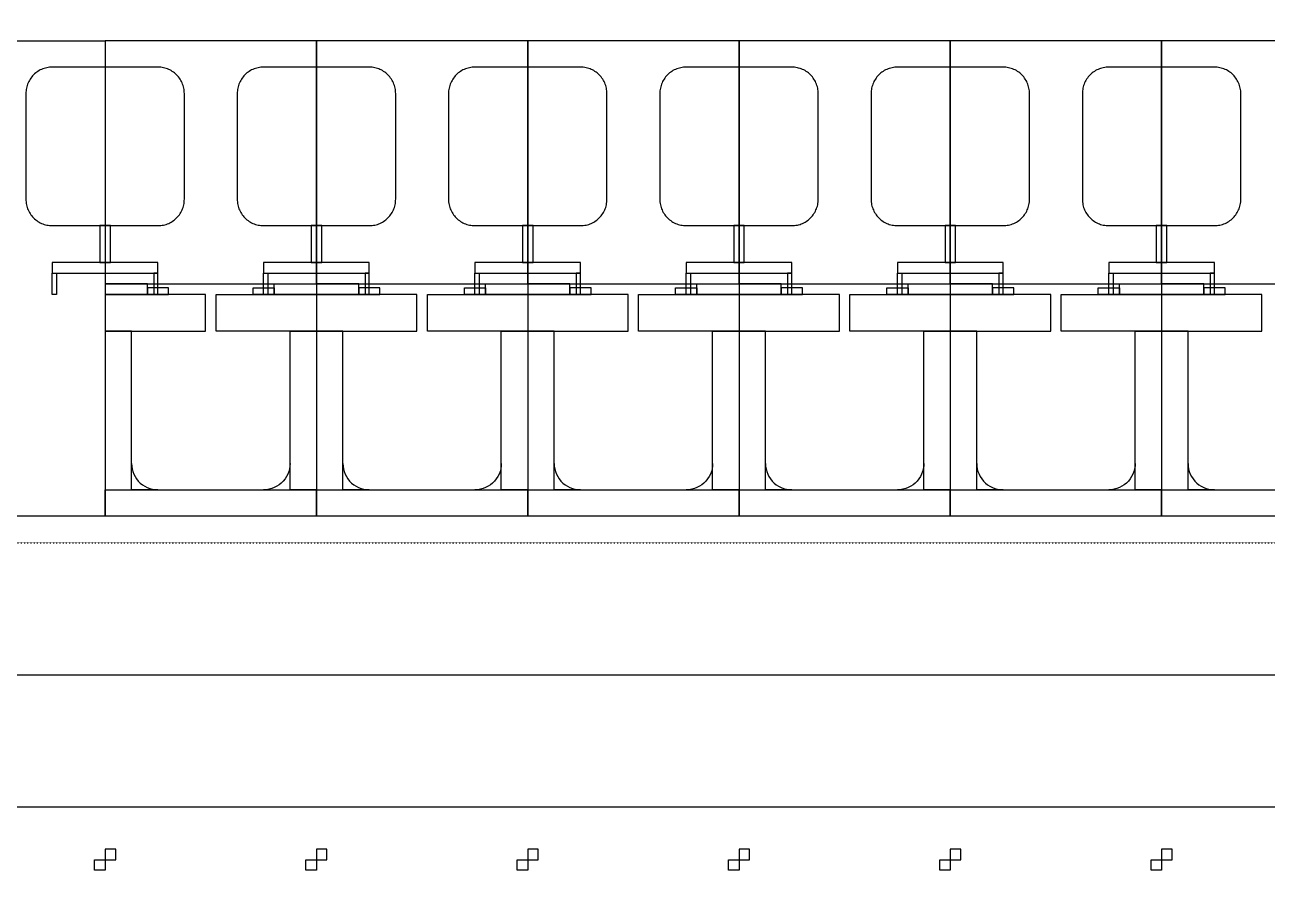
# Model space of a CAD drawing. Extents: x -50000 to 50000, y -50000 to 50000.
# Drawn here: x -33752 to -31400, y -21650 to -20020 of the extents above; entities that cross this region are included whole.
import ezdxf

# ---------------------------------------------------------------- set-up
doc = ezdxf.new("R2010")
doc.units = 0
doc.linetypes.add('DOT', pattern=[0.2, 0, -0.2])
doc.layers.get('0').update_dxf_attribs({"linetype": 'CONTINUOUS'})
for name, color, linetype in [('BASEMETAL', 4, 'CONTINUOUS'), ('FRAME', 8, 'CONTINUOUS'), ('SECONDLAYER', 6, 'CONTINUOUS'), ('XOR', 1, 'CONTINUOUS')]:
    doc.layers.add(name, color=color, linetype=linetype)

# ---------------------------------------------------------------- blocks, each defined once
blk = doc.blocks.new('DICINGBORDER')
for points in [[(2380, 7200), (2400, 7200), (2400, 7180), (2380, 7180)], [(2780, 7200), (2800, 7200), (2800, 7180), (2780, 7180)], [(3180, 7200), (3200, 7200), (3200, 7180), (3180, 7180)], [(3580, 7200), (3600, 7200), (3600, 7180), (3580, 7180)], [(3980, 7200), (4000, 7200), (4000, 7180), (3980, 7180)], [(4380, 7200), (4400, 7200), (4400, 7180), (4380, 7180)], [(2400, 0), (2420, 0), (2420, 20), (2400, 20)], [(2800, 0), (2820, 0), (2820, 20), (2800, 20)], [(3200, 0), (3220, 0), (3220, 20), (3200, 20)], [(3600, 0), (3620, 0), (3620, 20), (3600, 20)], [(4000, 0), (4020, 0), (4020, 20), (4000, 20)], [(4400, 0), (4420, 0), (4420, 20), (4400, 20)]]:
    blk.add_lwpolyline(points, close=True)
blk = doc.blocks.new('CHIP_JARRAY')
blk.add_lwpolyline([(2100, 1450), (2300, 1450), (2300, 1000), (2300, 550), (2100, 550)])
for points in [[(2700, 990), (2700, 1450), (2300, 1450), (2300, 990)], [(3100, 990), (3100, 1450), (2700, 1450), (2700, 990)], [(3500, 990), (3500, 1450), (3100, 1450), (3100, 990)], [(3900, 990), (3900, 1450), (3500, 1450), (3500, 990)], [(4300, 990), (4300, 1450), (3900, 1450), (3900, 990)], [(4700, 990), (4700, 1450), (4300, 1450), (4300, 990)], [(2380, 970), (2380, 990), (2300, 990), (2300, 970)], [(2620, 970), (2620, 990), (2700, 990), (2700, 970)], [(2780, 970), (2780, 990), (2700, 990), (2700, 970)], [(3020, 970), (3020, 990), (3100, 990), (3100, 970)], [(3180, 970), (3180, 990), (3100, 990), (3100, 970)], [(3420, 970), (3420, 990), (3500, 990), (3500, 970)], [(3580, 970), (3580, 990), (3500, 990), (3500, 970)], [(3820, 970), (3820, 990), (3900, 990), (3900, 970)], [(3980, 970), (3980, 990), (3900, 990), (3900, 970)], [(4220, 970), (4220, 990), (4300, 990), (4300, 970)], [(4380, 970), (4380, 990), (4300, 990), (4300, 970)], [(2490, 900), (2490, 970), (2300, 970), (2300, 900)], [(2420, 970), (2420, 982), (2380, 982), (2380, 970)], [(2510, 900), (2510, 970), (2700, 970), (2700, 900)], [(2580, 970), (2580, 982), (2620, 982), (2620, 970)], [(2890, 900), (2890, 970), (2700, 970), (2700, 900)], [(2820, 970), (2820, 982), (2780, 982), (2780, 970)], [(2910, 900), (2910, 970), (3100, 970), (3100, 900)], [(2980, 970), (2980, 982), (3020, 982), (3020, 970)], [(3290, 900), (3290, 970), (3100, 970), (3100, 900)], [(3220, 970), (3220, 982), (3180, 982), (3180, 970)], [(3310, 900), (3310, 970), (3500, 970), (3500, 900)], [(3380, 970), (3380, 982), (3420, 982), (3420, 970)], [(3690, 900), (3690, 970), (3500, 970), (3500, 900)], [(3620, 970), (3620, 982), (3580, 982), (3580, 970)], [(3710, 900), (3710, 970), (3900, 970), (3900, 900)], [(3780, 970), (3780, 982), (3820, 982), (3820, 970)], [(4090, 900), (4090, 970), (3900, 970), (3900, 900)], [(4020, 970), (4020, 982), (3980, 982), (3980, 970)], [(4110, 900), (4110, 970), (4300, 970), (4300, 900)], [(4180, 970), (4180, 982), (4220, 982), (4220, 970)], [(4490, 900), (4490, 970), (4300, 970), (4300, 900)], [(4420, 970), (4420, 982), (4380, 982), (4380, 970)], [(2350, 600), (2350, 900), (2300, 900), (2300, 600)], [(2650, 600), (2650, 900), (2700, 900), (2700, 600)], [(2750, 600), (2750, 900), (2700, 900), (2700, 600)], [(3050, 600), (3050, 900), (3100, 900), (3100, 600)], [(3150, 600), (3150, 900), (3100, 900), (3100, 600)], [(3450, 600), (3450, 900), (3500, 900), (3500, 600)], [(3550, 600), (3550, 900), (3500, 900), (3500, 600)], [(3850, 600), (3850, 900), (3900, 900), (3900, 600)], [(3950, 600), (3950, 900), (3900, 900), (3900, 600)], [(4250, 600), (4250, 900), (4300, 900), (4300, 600)], [(4350, 600), (4350, 900), (4300, 900), (4300, 600)], [(2350, 600), (2350, 650), (2350.3, 644.8), (2351.1, 639.6), (2352.4, 634.5), (2354.3, 629.7), (2356.7, 625), (2359.5, 620.6), (2362.8, 616.5), (2366.5, 612.8), (2370.6, 609.5), (2375, 606.7), (2379.7, 604.3), (2384.5, 602.4), (2389.6, 601.1), (2394.8, 600.3), (2400, 600)], [(2650, 600), (2650, 650), (2649.7, 644.8), (2648.9, 639.6), (2647.6, 634.5), (2645.7, 629.7), (2643.3, 625), (2640.5, 620.6), (2637.2, 616.5), (2633.5, 612.8), (2629.4, 609.5), (2625, 606.7), (2620.3, 604.3), (2615.5, 602.4), (2610.4, 601.1), (2605.2, 600.3), (2600, 600)], [(2750, 600), (2750, 650), (2750.3, 644.8), (2751.1, 639.6), (2752.4, 634.5), (2754.3, 629.7), (2756.7, 625), (2759.5, 620.6), (2762.8, 616.5), (2766.5, 612.8), (2770.6, 609.5), (2775, 606.7), (2779.7, 604.3), (2784.5, 602.4), (2789.6, 601.1), (2794.8, 600.3), (2800, 600)], [(3050, 600), (3050, 650), (3049.7, 644.8), (3048.9, 639.6), (3047.6, 634.5), (3045.7, 629.7), (3043.3, 625), (3040.5, 620.6), (3037.2, 616.5), (3033.5, 612.8), (3029.4, 609.5), (3025, 606.7), (3020.3, 604.3), (3015.5, 602.4), (3010.4, 601.1), (3005.2, 600.3), (3000, 600)], [(3150, 600), (3150, 650), (3150.3, 644.8), (3151.1, 639.6), (3152.4, 634.5), (3154.3, 629.7), (3156.7, 625), (3159.5, 620.6), (3162.8, 616.5), (3166.5, 612.8), (3170.6, 609.5), (3175, 606.7), (3179.7, 604.3), (3184.5, 602.4), (3189.6, 601.1), (3194.8, 600.3), (3200, 600)], [(3450, 600), (3450, 650), (3449.7, 644.8), (3448.9, 639.6), (3447.6, 634.5), (3445.7, 629.7), (3443.3, 625), (3440.5, 620.6), (3437.2, 616.5), (3433.5, 612.8), (3429.4, 609.5), (3425, 606.7), (3420.3, 604.3), (3415.5, 602.4), (3410.4, 601.1), (3405.2, 600.3), (3400, 600)], [(3550, 600), (3550, 650), (3550.3, 644.8), (3551.1, 639.6), (3552.4, 634.5), (3554.3, 629.7), (3556.7, 625), (3559.5, 620.6), (3562.8, 616.5), (3566.5, 612.8), (3570.6, 609.5), (3575, 606.7), (3579.7, 604.3), (3584.5, 602.4), (3589.6, 601.1), (3594.8, 600.3), (3600, 600)], [(3850, 600), (3850, 650), (3849.7, 644.8), (3848.9, 639.6), (3847.6, 634.5), (3845.7, 629.7), (3843.3, 625), (3840.5, 620.6), (3837.2, 616.5), (3833.5, 612.8), (3829.4, 609.5), (3825, 606.7), (3820.3, 604.3), (3815.5, 602.4), (3810.4, 601.1), (3805.2, 600.3), (3800, 600)], [(3950, 600), (3950, 650), (3950.3, 644.8), (3951.1, 639.6), (3952.4, 634.5), (3954.3, 629.7), (3956.7, 625), (3959.5, 620.6), (3962.8, 616.5), (3966.5, 612.8), (3970.6, 609.5), (3975, 606.7), (3979.7, 604.3), (3984.5, 602.4), (3989.6, 601.1), (3994.8, 600.3), (4000, 600)], [(4250, 600), (4250, 650), (4249.7, 644.8), (4248.9, 639.6), (4247.6, 634.5), (4245.7, 629.7), (4243.3, 625), (4240.5, 620.6), (4237.2, 616.5), (4233.5, 612.8), (4229.4, 609.5), (4225, 606.7), (4220.3, 604.3), (4215.5, 602.4), (4210.4, 601.1), (4205.2, 600.3), (4200, 600)], [(4350, 600), (4350, 650), (4350.3, 644.8), (4351.1, 639.6), (4352.4, 634.5), (4354.3, 629.7), (4356.7, 625), (4359.5, 620.6), (4362.8, 616.5), (4366.5, 612.8), (4370.6, 609.5), (4375, 606.7), (4379.7, 604.3), (4384.5, 602.4), (4389.6, 601.1), (4394.8, 600.3), (4400, 600)], [(2500, 600), (2700, 600), (2700, 550), (2300, 550), (2300, 600)], [(2900, 600), (3100, 600), (3100, 550), (2700, 550), (2700, 600)], [(3300, 600), (3500, 600), (3500, 550), (3100, 550), (3100, 600)], [(3700, 600), (3900, 600), (3900, 550), (3500, 550), (3500, 600)], [(4100, 600), (4300, 600), (4300, 550), (3900, 550), (3900, 600)], [(4500, 600), (4700, 600), (4700, 550), (4300, 550), (4300, 600)]]:
    blk.add_lwpolyline(points, close=True)
at = {"layer": 'FRAME'}
blk.add_lwpolyline([(0, 0), (7000, 0), (7000, 7000), (0, 7000)], close=True, dxfattribs=at)
at = {"layer": 'FRAME', "linetype": 'DOT'}
blk.add_lwpolyline([(500, 500), (6500, 500), (6500, 6500), (500, 6500)], close=True, dxfattribs=at)
at = {"layer": 'SECONDLAYER'}
for points in [[(2300, 1400), (2200, 1400), (2197.4, 1399.9), (2194.8, 1399.7), (2192.2, 1399.4), (2189.6, 1398.9), (2187.1, 1398.3), (2184.5, 1397.6), (2182.1, 1396.7), (2179.7, 1395.7), (2177.3, 1394.6), (2175, 1393.3), (2172.8, 1391.9), (2170.6, 1390.5), (2168.5, 1388.9), (2166.5, 1387.2), (2164.6, 1385.4), (2162.8, 1383.5), (2161.1, 1381.5), (2159.5, 1379.4), (2158.1, 1377.2), (2156.7, 1375), (2155.4, 1372.7), (2154.3, 1370.3), (2153.3, 1367.9), (2152.4, 1365.5), (2151.7, 1362.9), (2151.1, 1360.4), (2150.6, 1357.8), (2150.3, 1355.2), (2150.1, 1352.6), (2150, 1350), (2150, 1150), (2150.1, 1147.4), (2150.3, 1144.8), (2150.6, 1142.2), (2151.1, 1139.6), (2151.7, 1137.1), (2152.4, 1134.5), (2153.3, 1132.1), (2154.3, 1129.7), (2155.4, 1127.3), (2156.7, 1125), (2158.1, 1122.8), (2159.5, 1120.6), (2161.1, 1118.5), (2162.8, 1116.5), (2164.6, 1114.6), (2166.5, 1112.8), (2168.5, 1111.1), (2170.6, 1109.5), (2172.8, 1108.1), (2175, 1106.7), (2177.3, 1105.4), (2179.7, 1104.3), (2182.1, 1103.3), (2184.5, 1102.4), (2187.1, 1101.7), (2189.6, 1101.1), (2192.2, 1100.6), (2194.8, 1100.3), (2197.4, 1100.1), (2200, 1100), (2400, 1100), (2402.6, 1100.1), (2405.2, 1100.3), (2407.8, 1100.6), (2410.4, 1101.1), (2412.9, 1101.7), (2415.5, 1102.4), (2417.9, 1103.3), (2420.3, 1104.3), (2422.7, 1105.4), (2425, 1106.7), (2427.2, 1108.1), (2429.4, 1109.5), (2431.5, 1111.1), (2433.5, 1112.8), (2435.4, 1114.6), (2437.2, 1116.5), (2438.9, 1118.5), (2440.5, 1120.6), (2441.9, 1122.8), (2443.3, 1125), (2444.6, 1127.3), (2445.7, 1129.7), (2446.7, 1132.1), (2447.6, 1134.5), (2448.3, 1137.1), (2448.9, 1139.6), (2449.4, 1142.2), (2449.7, 1144.8), (2449.9, 1147.4), (2450, 1150), (2450, 1350), (2449.9, 1352.6), (2449.7, 1355.2), (2449.4, 1357.8), (2448.9, 1360.4), (2448.3, 1362.9), (2447.6, 1365.5), (2446.7, 1367.9), (2445.7, 1370.3), (2444.6, 1372.7), (2443.3, 1375), (2441.9, 1377.2), (2440.5, 1379.4), (2438.9, 1381.5), (2437.2, 1383.5), (2435.4, 1385.4), (2433.5, 1387.2), (2431.5, 1388.9), (2429.4, 1390.5), (2427.2, 1391.9), (2425, 1393.3), (2422.7, 1394.6), (2420.3, 1395.7), (2417.9, 1396.7), (2415.5, 1397.6), (2412.9, 1398.3), (2410.4, 1398.9), (2407.8, 1399.4), (2405.2, 1399.7), (2402.6, 1399.9), (2400, 1400)], [(2700, 1400), (2600, 1400), (2597.4, 1399.9), (2594.8, 1399.7), (2592.2, 1399.4), (2589.6, 1398.9), (2587.1, 1398.3), (2584.5, 1397.6), (2582.1, 1396.7), (2579.7, 1395.7), (2577.3, 1394.6), (2575, 1393.3), (2572.8, 1391.9), (2570.6, 1390.5), (2568.5, 1388.9), (2566.5, 1387.2), (2564.6, 1385.4), (2562.8, 1383.5), (2561.1, 1381.5), (2559.5, 1379.4), (2558.1, 1377.2), (2556.7, 1375), (2555.4, 1372.7), (2554.3, 1370.3), (2553.3, 1367.9), (2552.4, 1365.5), (2551.7, 1362.9), (2551.1, 1360.4), (2550.6, 1357.8), (2550.3, 1355.2), (2550.1, 1352.6), (2550, 1350), (2550, 1150), (2550.1, 1147.4), (2550.3, 1144.8), (2550.6, 1142.2), (2551.1, 1139.6), (2551.7, 1137.1), (2552.4, 1134.5), (2553.3, 1132.1), (2554.3, 1129.7), (2555.4, 1127.3), (2556.7, 1125), (2558.1, 1122.8), (2559.5, 1120.6), (2561.1, 1118.5), (2562.8, 1116.5), (2564.6, 1114.6), (2566.5, 1112.8), (2568.5, 1111.1), (2570.6, 1109.5), (2572.8, 1108.1), (2575, 1106.7), (2577.3, 1105.4), (2579.7, 1104.3), (2582.1, 1103.3), (2584.5, 1102.4), (2587.1, 1101.7), (2589.6, 1101.1), (2592.2, 1100.6), (2594.8, 1100.3), (2597.4, 1100.1), (2600, 1100), (2800, 1100), (2802.6, 1100.1), (2805.2, 1100.3), (2807.8, 1100.6), (2810.4, 1101.1), (2812.9, 1101.7), (2815.5, 1102.4), (2817.9, 1103.3), (2820.3, 1104.3), (2822.7, 1105.4), (2825, 1106.7), (2827.2, 1108.1), (2829.4, 1109.5), (2831.5, 1111.1), (2833.5, 1112.8), (2835.4, 1114.6), (2837.2, 1116.5), (2838.9, 1118.5), (2840.5, 1120.6), (2841.9, 1122.8), (2843.3, 1125), (2844.6, 1127.3), (2845.7, 1129.7), (2846.7, 1132.1), (2847.6, 1134.5), (2848.3, 1137.1), (2848.9, 1139.6), (2849.4, 1142.2), (2849.7, 1144.8), (2849.9, 1147.4), (2850, 1150), (2850, 1350), (2849.9, 1352.6), (2849.7, 1355.2), (2849.4, 1357.8), (2848.9, 1360.4), (2848.3, 1362.9), (2847.6, 1365.5), (2846.7, 1367.9), (2845.7, 1370.3), (2844.6, 1372.7), (2843.3, 1375), (2841.9, 1377.2), (2840.5, 1379.4), (2838.9, 1381.5), (2837.2, 1383.5), (2835.4, 1385.4), (2833.5, 1387.2), (2831.5, 1388.9), (2829.4, 1390.5), (2827.2, 1391.9), (2825, 1393.3), (2822.7, 1394.6), (2820.3, 1395.7), (2817.9, 1396.7), (2815.5, 1397.6), (2812.9, 1398.3), (2810.4, 1398.9), (2807.8, 1399.4), (2805.2, 1399.7), (2802.6, 1399.9), (2800, 1400)], [(3100, 1400), (3000, 1400), (2997.4, 1399.9), (2994.8, 1399.7), (2992.2, 1399.4), (2989.6, 1398.9), (2987.1, 1398.3), (2984.5, 1397.6), (2982.1, 1396.7), (2979.7, 1395.7), (2977.3, 1394.6), (2975, 1393.3), (2972.8, 1391.9), (2970.6, 1390.5), (2968.5, 1388.9), (2966.5, 1387.2), (2964.6, 1385.4), (2962.8, 1383.5), (2961.1, 1381.5), (2959.5, 1379.4), (2958.1, 1377.2), (2956.7, 1375), (2955.4, 1372.7), (2954.3, 1370.3), (2953.3, 1367.9), (2952.4, 1365.5), (2951.7, 1362.9), (2951.1, 1360.4), (2950.6, 1357.8), (2950.3, 1355.2), (2950.1, 1352.6), (2950, 1350), (2950, 1150), (2950.1, 1147.4), (2950.3, 1144.8), (2950.6, 1142.2), (2951.1, 1139.6), (2951.7, 1137.1), (2952.4, 1134.5), (2953.3, 1132.1), (2954.3, 1129.7), (2955.4, 1127.3), (2956.7, 1125), (2958.1, 1122.8), (2959.5, 1120.6), (2961.1, 1118.5), (2962.8, 1116.5), (2964.6, 1114.6), (2966.5, 1112.8), (2968.5, 1111.1), (2970.6, 1109.5), (2972.8, 1108.1), (2975, 1106.7), (2977.3, 1105.4), (2979.7, 1104.3), (2982.1, 1103.3), (2984.5, 1102.4), (2987.1, 1101.7), (2989.6, 1101.1), (2992.2, 1100.6), (2994.8, 1100.3), (2997.4, 1100.1), (3000, 1100), (3200, 1100), (3202.6, 1100.1), (3205.2, 1100.3), (3207.8, 1100.6), (3210.4, 1101.1), (3212.9, 1101.7), (3215.5, 1102.4), (3217.9, 1103.3), (3220.3, 1104.3), (3222.7, 1105.4), (3225, 1106.7), (3227.2, 1108.1), (3229.4, 1109.5), (3231.5, 1111.1), (3233.5, 1112.8), (3235.4, 1114.6), (3237.2, 1116.5), (3238.9, 1118.5), (3240.5, 1120.6), (3241.9, 1122.8), (3243.3, 1125), (3244.6, 1127.3), (3245.7, 1129.7), (3246.7, 1132.1), (3247.6, 1134.5), (3248.3, 1137.1), (3248.9, 1139.6), (3249.4, 1142.2), (3249.7, 1144.8), (3249.9, 1147.4), (3250, 1150), (3250, 1350), (3249.9, 1352.6), (3249.7, 1355.2), (3249.4, 1357.8), (3248.9, 1360.4), (3248.3, 1362.9), (3247.6, 1365.5), (3246.7, 1367.9), (3245.7, 1370.3), (3244.6, 1372.7), (3243.3, 1375), (3241.9, 1377.2), (3240.5, 1379.4), (3238.9, 1381.5), (3237.2, 1383.5), (3235.4, 1385.4), (3233.5, 1387.2), (3231.5, 1388.9), (3229.4, 1390.5), (3227.2, 1391.9), (3225, 1393.3), (3222.7, 1394.6), (3220.3, 1395.7), (3217.9, 1396.7), (3215.5, 1397.6), (3212.9, 1398.3), (3210.4, 1398.9), (3207.8, 1399.4), (3205.2, 1399.7), (3202.6, 1399.9), (3200, 1400)], [(3500, 1400), (3400, 1400), (3397.4, 1399.9), (3394.8, 1399.7), (3392.2, 1399.4), (3389.6, 1398.9), (3387.1, 1398.3), (3384.5, 1397.6), (3382.1, 1396.7), (3379.7, 1395.7), (3377.3, 1394.6), (3375, 1393.3), (3372.8, 1391.9), (3370.6, 1390.5), (3368.5, 1388.9), (3366.5, 1387.2), (3364.6, 1385.4), (3362.8, 1383.5), (3361.1, 1381.5), (3359.5, 1379.4), (3358.1, 1377.2), (3356.7, 1375), (3355.4, 1372.7), (3354.3, 1370.3), (3353.3, 1367.9), (3352.4, 1365.5), (3351.7, 1362.9), (3351.1, 1360.4), (3350.6, 1357.8), (3350.3, 1355.2), (3350.1, 1352.6), (3350, 1350), (3350, 1150), (3350.1, 1147.4), (3350.3, 1144.8), (3350.6, 1142.2), (3351.1, 1139.6), (3351.7, 1137.1), (3352.4, 1134.5), (3353.3, 1132.1), (3354.3, 1129.7), (3355.4, 1127.3), (3356.7, 1125), (3358.1, 1122.8), (3359.5, 1120.6), (3361.1, 1118.5), (3362.8, 1116.5), (3364.6, 1114.6), (3366.5, 1112.8), (3368.5, 1111.1), (3370.6, 1109.5), (3372.8, 1108.1), (3375, 1106.7), (3377.3, 1105.4), (3379.7, 1104.3), (3382.1, 1103.3), (3384.5, 1102.4), (3387.1, 1101.7), (3389.6, 1101.1), (3392.2, 1100.6), (3394.8, 1100.3), (3397.4, 1100.1), (3400, 1100), (3600, 1100), (3602.6, 1100.1), (3605.2, 1100.3), (3607.8, 1100.6), (3610.4, 1101.1), (3612.9, 1101.7), (3615.5, 1102.4), (3617.9, 1103.3), (3620.3, 1104.3), (3622.7, 1105.4), (3625, 1106.7), (3627.2, 1108.1), (3629.4, 1109.5), (3631.5, 1111.1), (3633.5, 1112.8), (3635.4, 1114.6), (3637.2, 1116.5), (3638.9, 1118.5), (3640.5, 1120.6), (3641.9, 1122.8), (3643.3, 1125), (3644.6, 1127.3), (3645.7, 1129.7), (3646.7, 1132.1), (3647.6, 1134.5), (3648.3, 1137.1), (3648.9, 1139.6), (3649.4, 1142.2), (3649.7, 1144.8), (3649.9, 1147.4), (3650, 1150), (3650, 1350), (3649.9, 1352.6), (3649.7, 1355.2), (3649.4, 1357.8), (3648.9, 1360.4), (3648.3, 1362.9), (3647.6, 1365.5), (3646.7, 1367.9), (3645.7, 1370.3), (3644.6, 1372.7), (3643.3, 1375), (3641.9, 1377.2), (3640.5, 1379.4), (3638.9, 1381.5), (3637.2, 1383.5), (3635.4, 1385.4), (3633.5, 1387.2), (3631.5, 1388.9), (3629.4, 1390.5), (3627.2, 1391.9), (3625, 1393.3), (3622.7, 1394.6), (3620.3, 1395.7), (3617.9, 1396.7), (3615.5, 1397.6), (3612.9, 1398.3), (3610.4, 1398.9), (3607.8, 1399.4), (3605.2, 1399.7), (3602.6, 1399.9), (3600, 1400)], [(3900, 1400), (3800, 1400), (3797.4, 1399.9), (3794.8, 1399.7), (3792.2, 1399.4), (3789.6, 1398.9), (3787.1, 1398.3), (3784.5, 1397.6), (3782.1, 1396.7), (3779.7, 1395.7), (3777.3, 1394.6), (3775, 1393.3), (3772.8, 1391.9), (3770.6, 1390.5), (3768.5, 1388.9), (3766.5, 1387.2), (3764.6, 1385.4), (3762.8, 1383.5), (3761.1, 1381.5), (3759.5, 1379.4), (3758.1, 1377.2), (3756.7, 1375), (3755.4, 1372.7), (3754.3, 1370.3), (3753.3, 1367.9), (3752.4, 1365.5), (3751.7, 1362.9), (3751.1, 1360.4), (3750.6, 1357.8), (3750.3, 1355.2), (3750.1, 1352.6), (3750, 1350), (3750, 1150), (3750.1, 1147.4), (3750.3, 1144.8), (3750.6, 1142.2), (3751.1, 1139.6), (3751.7, 1137.1), (3752.4, 1134.5), (3753.3, 1132.1), (3754.3, 1129.7), (3755.4, 1127.3), (3756.7, 1125), (3758.1, 1122.8), (3759.5, 1120.6), (3761.1, 1118.5), (3762.8, 1116.5), (3764.6, 1114.6), (3766.5, 1112.8), (3768.5, 1111.1), (3770.6, 1109.5), (3772.8, 1108.1), (3775, 1106.7), (3777.3, 1105.4), (3779.7, 1104.3), (3782.1, 1103.3), (3784.5, 1102.4), (3787.1, 1101.7), (3789.6, 1101.1), (3792.2, 1100.6), (3794.8, 1100.3), (3797.4, 1100.1), (3800, 1100), (4000, 1100), (4002.6, 1100.1), (4005.2, 1100.3), (4007.8, 1100.6), (4010.4, 1101.1), (4012.9, 1101.7), (4015.5, 1102.4), (4017.9, 1103.3), (4020.3, 1104.3), (4022.7, 1105.4), (4025, 1106.7), (4027.2, 1108.1), (4029.4, 1109.5), (4031.5, 1111.1), (4033.5, 1112.8), (4035.4, 1114.6), (4037.2, 1116.5), (4038.9, 1118.5), (4040.5, 1120.6), (4041.9, 1122.8), (4043.3, 1125), (4044.6, 1127.3), (4045.7, 1129.7), (4046.7, 1132.1), (4047.6, 1134.5), (4048.3, 1137.1), (4048.9, 1139.6), (4049.4, 1142.2), (4049.7, 1144.8), (4049.9, 1147.4), (4050, 1150), (4050, 1350), (4049.9, 1352.6), (4049.7, 1355.2), (4049.4, 1357.8), (4048.9, 1360.4), (4048.3, 1362.9), (4047.6, 1365.5), (4046.7, 1367.9), (4045.7, 1370.3), (4044.6, 1372.7), (4043.3, 1375), (4041.9, 1377.2), (4040.5, 1379.4), (4038.9, 1381.5), (4037.2, 1383.5), (4035.4, 1385.4), (4033.5, 1387.2), (4031.5, 1388.9), (4029.4, 1390.5), (4027.2, 1391.9), (4025, 1393.3), (4022.7, 1394.6), (4020.3, 1395.7), (4017.9, 1396.7), (4015.5, 1397.6), (4012.9, 1398.3), (4010.4, 1398.9), (4007.8, 1399.4), (4005.2, 1399.7), (4002.6, 1399.9), (4000, 1400)], [(4300, 1400), (4200, 1400), (4197.4, 1399.9), (4194.8, 1399.7), (4192.2, 1399.4), (4189.6, 1398.9), (4187.1, 1398.3), (4184.5, 1397.6), (4182.1, 1396.7), (4179.7, 1395.7), (4177.3, 1394.6), (4175, 1393.3), (4172.8, 1391.9), (4170.6, 1390.5), (4168.5, 1388.9), (4166.5, 1387.2), (4164.6, 1385.4), (4162.8, 1383.5), (4161.1, 1381.5), (4159.5, 1379.4), (4158.1, 1377.2), (4156.7, 1375), (4155.4, 1372.7), (4154.3, 1370.3), (4153.3, 1367.9), (4152.4, 1365.5), (4151.7, 1362.9), (4151.1, 1360.4), (4150.6, 1357.8), (4150.3, 1355.2), (4150.1, 1352.6), (4150, 1350), (4150, 1150), (4150.1, 1147.4), (4150.3, 1144.8), (4150.6, 1142.2), (4151.1, 1139.6), (4151.7, 1137.1), (4152.4, 1134.5), (4153.3, 1132.1), (4154.3, 1129.7), (4155.4, 1127.3), (4156.7, 1125), (4158.1, 1122.8), (4159.5, 1120.6), (4161.1, 1118.5), (4162.8, 1116.5), (4164.6, 1114.6), (4166.5, 1112.8), (4168.5, 1111.1), (4170.6, 1109.5), (4172.8, 1108.1), (4175, 1106.7), (4177.3, 1105.4), (4179.7, 1104.3), (4182.1, 1103.3), (4184.5, 1102.4), (4187.1, 1101.7), (4189.6, 1101.1), (4192.2, 1100.6), (4194.8, 1100.3), (4197.4, 1100.1), (4200, 1100), (4400, 1100), (4402.6, 1100.1), (4405.2, 1100.3), (4407.8, 1100.6), (4410.4, 1101.1), (4412.9, 1101.7), (4415.5, 1102.4), (4417.9, 1103.3), (4420.3, 1104.3), (4422.7, 1105.4), (4425, 1106.7), (4427.2, 1108.1), (4429.4, 1109.5), (4431.5, 1111.1), (4433.5, 1112.8), (4435.4, 1114.6), (4437.2, 1116.5), (4438.9, 1118.5), (4440.5, 1120.6), (4441.9, 1122.8), (4443.3, 1125), (4444.6, 1127.3), (4445.7, 1129.7), (4446.7, 1132.1), (4447.6, 1134.5), (4448.3, 1137.1), (4448.9, 1139.6), (4449.4, 1142.2), (4449.7, 1144.8), (4449.9, 1147.4), (4450, 1150), (4450, 1350), (4449.9, 1352.6), (4449.7, 1355.2), (4449.4, 1357.8), (4448.9, 1360.4), (4448.3, 1362.9), (4447.6, 1365.5), (4446.7, 1367.9), (4445.7, 1370.3), (4444.6, 1372.7), (4443.3, 1375), (4441.9, 1377.2), (4440.5, 1379.4), (4438.9, 1381.5), (4437.2, 1383.5), (4435.4, 1385.4), (4433.5, 1387.2), (4431.5, 1388.9), (4429.4, 1390.5), (4427.2, 1391.9), (4425, 1393.3), (4422.7, 1394.6), (4420.3, 1395.7), (4417.9, 1396.7), (4415.5, 1397.6), (4412.9, 1398.3), (4410.4, 1398.9), (4407.8, 1399.4), (4405.2, 1399.7), (4402.6, 1399.9), (4400, 1400)], [(2290, 1100), (2290, 1030), (2310, 1030), (2310, 1100)], [(2690, 1100), (2690, 1030), (2710, 1030), (2710, 1100)], [(3090, 1100), (3090, 1030), (3110, 1030), (3110, 1100)], [(3490, 1100), (3490, 1030), (3510, 1030), (3510, 1100)], [(3890, 1100), (3890, 1030), (3910, 1030), (3910, 1100)], [(4290, 1100), (4290, 1030), (4310, 1030), (4310, 1100)], [(2200, 1030), (2200, 1010), (2400, 1010), (2400, 1030)], [(2600, 1030), (2600, 1010), (2800, 1010), (2800, 1030)], [(3000, 1030), (3000, 1010), (3200, 1010), (3200, 1030)], [(3400, 1030), (3400, 1010), (3600, 1010), (3600, 1030)], [(3800, 1030), (3800, 1010), (4000, 1010), (4000, 1030)], [(4200, 1030), (4200, 1010), (4400, 1010), (4400, 1030)], [(2208, 1010), (2208, 970), (2200, 970), (2200, 1010)], [(2392, 1010), (2392, 970), (2400, 970), (2400, 1010)], [(2608, 1010), (2608, 970), (2600, 970), (2600, 1010)], [(2792, 1010), (2792, 970), (2800, 970), (2800, 1010)], [(3008, 1010), (3008, 970), (3000, 970), (3000, 1010)], [(3192, 1010), (3192, 970), (3200, 970), (3200, 1010)], [(3408, 1010), (3408, 970), (3400, 970), (3400, 1010)], [(3592, 1010), (3592, 970), (3600, 970), (3600, 1010)], [(3808, 1010), (3808, 970), (3800, 970), (3800, 1010)], [(3992, 1010), (3992, 970), (4000, 970), (4000, 1010)], [(4208, 1010), (4208, 970), (4200, 970), (4200, 1010)], [(4392, 1010), (4392, 970), (4400, 970), (4400, 1010)]]:
    blk.add_lwpolyline(points, close=True, dxfattribs=at)
at = {"layer": 'XOR'}
blk.add_lwpolyline([(250, 250), (6750, 250), (6750, 6750), (250, 6750)], close=True, dxfattribs=at)

msp = doc.modelspace()

# ---------------------------------------------------------------- linework, layer by layer
at = {"layer": 'FRAME'}
for radius in [50000, 49500]:
    msp.add_circle((0, 0), radius, dxfattribs=at)

# ---------------------------------------------------------------- block references
at = {"layer": 'BASEMETAL'}
msp.add_blockref('CHIP_JARRAY', (-35900, -21500), dxfattribs=at)
at = {"layer": 'XOR'}
for p in [(-36000, -21600), (-36000, -28800)]:
    msp.add_blockref('DICINGBORDER', p, dxfattribs=at)

doc.saveas('drawing.dxf')
